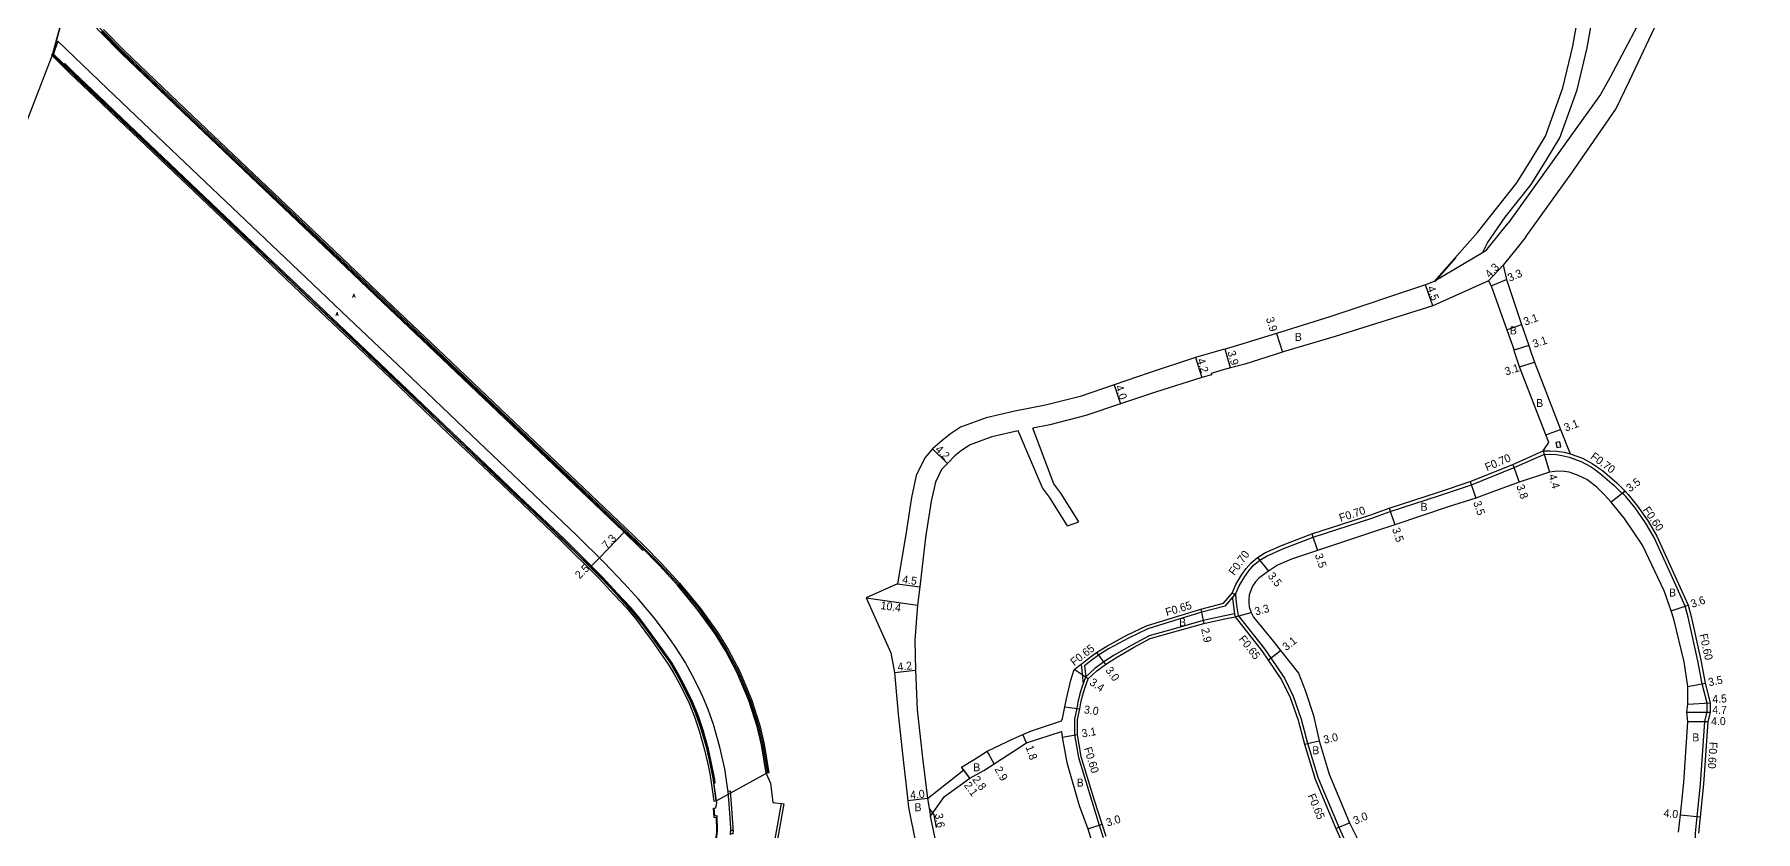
# Model space of a CAD drawing. Header units: metres. Extents: x -16001 to -12000, y -96000 to -93000.
# Drawn here: x -12520.2 to -12176.1, y -94542.6 to -94383.3 of the extents above; entities that cross this region are included whole.
import ezdxf

# ---------------------------------------------------------------- set-up
doc = ezdxf.new("R2010")
doc.units = ezdxf.units.M
doc.header["$LTSCALE"] = 2.5
for name, color, linetype in [('側溝・桝', 7, 'Continuous'), ('幅員', 7, 'Continuous'), ('歩道・分離帯・安全施設', 7, 'Continuous'), ('舗装', 7, 'Continuous'), ('道路', 7, 'Continuous')]:
    doc.layers.add(name, color=color, linetype=linetype)
doc.styles.get("Standard").update_dxf_attribs({"font": ''})
doc.styles.add('YOKO_DECO', font='txt.shx', dxfattribs={"bigfont": 'extfont.shx'})
doc.styles.get('Standard').set_extended_font_data('@MS PGothic')

msp = doc.modelspace()

# ---------------------------------------------------------------- linework, layer by layer
at = {"layer": '側溝・桝'}
for points in [[(-12511.03, -94378.2), (-12511.2, -94378.34), (-12511.04, -94378.52), (-12506.98, -94382.83), (-12502.84, -94387.03), (-12490.49, -94398.86), (-12475.6, -94412.97), (-12462.32, -94425.61), (-12450.58, -94436.79), (-12440.06, -94446.8), (-12413.64, -94471.94), (-12402.58, -94482.48), (-12399.01, -94485.93), (-12398.61, -94486.33), (-12398.45, -94486.18)], [(-12384.31, -94532.86), (-12384.09, -94532.83), (-12384.17, -94532.2), (-12384.43, -94530.85), (-12384.89, -94528.67), (-12385.46, -94526.11), (-12386.52, -94522.34), (-12387.46, -94519.51), (-12388.55, -94516.77), (-12390.29, -94513.23), (-12391.65, -94510.8), (-12392.72, -94508.92), (-12395.75, -94504.6), (-12399.08, -94500.06), (-12401.05, -94497.73), (-12403.66, -94494.97), (-12406.58, -94491.78), (-12414.31, -94484.11), (-12423.33, -94475.52), (-12428.58, -94470.52), (-12436.77, -94462.77), (-12449.79, -94450.3), (-12464.9, -94435.99), (-12477.95, -94423.56), (-12504.1, -94398.67), (-12506.05, -94396.83), (-12512.38, -94390.79), (-12514.12, -94389.08), (-12514.28, -94389.24)], [(-12280.73, -94494.94), (-12280.07, -94495.16), (-12279.35, -94493.5), (-12278.22, -94491.59), (-12277.41, -94490.46), (-12276.43, -94489.37), (-12275.22, -94488.36), (-12273.88, -94487.51), (-12270.59, -94486.08), (-12264.54, -94483.77), (-12252.81, -94479.93), (-12249.11, -94478.62), (-12239.46, -94475.5), (-12232.89, -94473.26), (-12224.31, -94469.84), (-12218.4, -94467.21), (-12217.2, -94467.16), (-12215.91, -94467.22), (-12214.46, -94467.47), (-12213.32, -94467.75), (-12210.95, -94468.6), (-12209.1, -94469.59), (-12208.3, -94470.16), (-12207.15, -94471), (-12204.32, -94473.4), (-12202.73, -94475.02), (-12202.65, -94474.95), (-12202.18, -94474.58)], [(-12218.56, -94466.51), (-12217.2, -94466.46), (-12215.84, -94466.53), (-12214.32, -94466.78), (-12213.12, -94467.08)], [(-12188.94, -94564.54), (-12186.12, -94559.6), (-12186.87, -94556.8), (-12187.25, -94553.88), (-12187.46, -94552.16), (-12188.09, -94547.41), (-12188.06, -94542.89), (-12187.72, -94539.58), (-12187.07, -94533.09), (-12186.2, -94520.56), (-12185.73, -94518.63), (-12185.75, -94516.93), (-12186.75, -94513.04), (-12187.6, -94508.48), (-12189.53, -94499.71), (-12190.13, -94497.54), (-12192.03, -94493.33), (-12196.33, -94483.8), (-12198.09, -94480.88), (-12200.14, -94477.91), (-12201.99, -94475.63), (-12202.65, -94474.95)], [(-12282.12, -94497.51), (-12286.78, -94498.76), (-12292.28, -94500.39), (-12297.59, -94502.05), (-12301.47, -94503.92), (-12305.45, -94506.08), (-12307.47, -94507.3), (-12308.71, -94508.23), (-12310.25, -94509.43)], [(-12282.12, -94497.51), (-12280.18, -94495.29), (-12280.11, -94495.14)], [(-12280.67, -94495.85), (-12280.67, -94495.92), (-12280.66, -94496.04), (-12280.49, -94497.53), (-12280.23, -94499.05), (-12280.12, -94499.65)], [(-12280.07, -94495.16), (-12280.01, -94495.98), (-12279.84, -94497.43), (-12279.51, -94499.37), (-12274.28, -94506.06), (-12272.96, -94507.99), (-12270.26, -94511.94), (-12268.56, -94515.55), (-12266.92, -94520.1), (-12265.64, -94524.93), (-12263.53, -94531.92), (-12259.42, -94541.72), (-12257.49, -94545.95), (-12257.22, -94546.53), (-12254.84, -94546.65), (-12254.87, -94547.3), (-12257.65, -94547.16)], [(-12280.23, -94499.05), (-12282.51, -94499.54), (-12286.5, -94500.39), (-12292.54, -94502.12), (-12297.34, -94503.46), (-12300.76, -94505.3), (-12304.29, -94507.36), (-12306.38, -94508.67), (-12308.17, -94509.97), (-12310.02, -94511.73), (-12310.51, -94513.06), (-12310.69, -94513.54), (-12311.24, -94515.33), (-12311.56, -94516.73), (-12311.8, -94517.91), (-12312.27, -94520.14), (-12312.24, -94523.22), (-12311.47, -94527.76), (-12308.81, -94536.53), (-12307.32, -94541.3), (-12306.51, -94543.76)], [(-12310.94, -94509.14), (-12310.51, -94513.06)], [(-12310.25, -94509.43), (-12310.01, -94511.71)], [(-12380.51, -94542.34), (-12380.5, -94541.81), (-12380.73, -94537.97), (-12381.03, -94534.54), (-12381.48, -94534.6)], [(-12370.9, -94536.98), (-12372.7, -94547.03), (-12373.01, -94553.21), (-12373.38, -94561.72), (-12373.48, -94570.08), (-12373.48, -94576.21), (-12372.63, -94584.47), (-12372.35, -94586.72), (-12372, -94588.72), (-12371.35, -94591.88)]]:
    msp.add_lwpolyline(points, dxfattribs=at)
for points in [[(-12215.03, -94465.67), (-12215.23, -94464.69), (-12216.01, -94464.85), (-12215.81, -94465.83)], [(-12380.51, -94542.34), (-12380.54, -94543.04), (-12381.02, -94543.02), (-12380.99, -94542.33)]]:
    msp.add_lwpolyline(points, close=True, dxfattribs=at)
at = {"layer": '幅員'}
for points in [[(-12229.5, -94432.49), (-12226.55, -94429.36)], [(-12228.92, -94433.52), (-12225.88, -94432.25)], [(-12240.6, -94437.54), (-12242.07, -94433.29)], [(-12271.83, -94443.03), (-12270.65, -94446.75)], [(-12225.79, -94442.3), (-12222.86, -94441.26)], [(-12281.05, -94449.89), (-12282.13, -94446.14)], [(-12221.42, -94445.43), (-12224.37, -94446.38)], [(-12288.03, -94447.83), (-12286.78, -94451.84)], [(-12223.25, -94449.71), (-12220.3, -94448.75)], [(-12304.35, -94453.31), (-12303.07, -94457.1)], [(-12218.01, -94463.29), (-12215.1, -94462.2)], [(-12340.66, -94466.07), (-12337.67, -94469.02)], [(-12218.56, -94466.51), (-12217.28, -94470.72)], [(-12224.58, -94469.19), (-12223.34, -94472.78)], [(-12233.13, -94472.61), (-12232, -94475.92)], [(-12202.18, -94474.58), (-12204.93, -94476.75)], [(-12249.34, -94477.95), (-12248.22, -94481.27)], [(-12407.25, -94487.86), (-12402.16, -94482.59)], [(-12264.77, -94483.11), (-12263.67, -94486.43)], [(-12407.25, -94487.86), (-12409.04, -94489.67)], [(-12275.63, -94487.79), (-12273.46, -94490.54)], [(-12347.66, -94493.04), (-12343.2, -94493.67)], [(-12353.93, -94495.85), (-12343.63, -94497.31)], [(-12286.96, -94498.14), (-12286.36, -94500.97)], [(-12192.97, -94498.5), (-12189.56, -94497.34)], [(-12280.12, -94499.65), (-12276.93, -94498.82)], [(-12307.84, -94506.77), (-12306.05, -94509.17)], [(-12273.5, -94508.36), (-12271.07, -94506.43)], [(-12348.22, -94510.82), (-12344.05, -94510.32)], [(-12309.51, -94512.07), (-12312.33, -94510.17)], [(-12189.59, -94513.62), (-12186.17, -94512.91)], [(-12314.18, -94517.63), (-12311.21, -94518.03)], [(-12189.83, -94518.7), (-12185.13, -94518.7)], [(-12189.64, -94517.12), (-12185.15, -94516.85)], [(-12185.61, -94520.65), (-12189.61, -94520.66)], [(-12321.82, -94524.84), (-12322.57, -94523.21)], [(-12314.69, -94523.72), (-12311.64, -94523.16)], [(-12266.26, -94525.11), (-12263.34, -94524.45)], [(-12328.31, -94529.08), (-12329.71, -94526.54)], [(-12333.15, -94531.94), (-12334.82, -94529.69)], [(-12333.15, -94531.94), (-12334.4, -94530.26)], [(-12341.62, -94535.98), (-12345.59, -94536.42)], [(-12341.62, -94535.98), (-12341.01, -94539.52)], [(-12341.28, -94537.97), (-12340.37, -94539.23), (-12339.94, -94541.75)], [(-12191.11, -94539.24), (-12187.13, -94539.64)], [(-12309.61, -94542.01), (-12306.75, -94541.12)], [(-12260.01, -94541.98), (-12257.25, -94540.82)]]:
    msp.add_lwpolyline(points, dxfattribs=at)
at = {"layer": '歩道・分離帯・安全施設'}
for points in [[(-12513.17, -94375.38), (-12510.68, -94378.18), (-12506.63, -94382.48), (-12502.5, -94386.68), (-12490.15, -94398.5), (-12475.26, -94412.61), (-12461.98, -94425.25), (-12450.24, -94436.44), (-12439.72, -94446.44), (-12413.3, -94471.59), (-12402.24, -94482.13), (-12398.66, -94485.58), (-12395.06, -94489.23), (-12391.43, -94493.15), (-12387.26, -94498.2), (-12383.87, -94502.91), (-12381.74, -94506.37), (-12379.49, -94510.59), (-12377.13, -94516.3), (-12375.45, -94521.5), (-12374.57, -94525.21), (-12373.64, -94530.87)], [(-12381.02, -94543.22), (-12380.98, -94541.81), (-12381.21, -94538), (-12381.48, -94534.6), (-12381.54, -94534.26), (-12382.19, -94530.04), (-12383.16, -94525.74), (-12384.44, -94521.19), (-12385.51, -94518.21), (-12386.28, -94516.28), (-12387.16, -94514.33), (-12388.64, -94511.46), (-12390.11, -94508.76), (-12391.97, -94505.82), (-12393.81, -94503.16), (-12396.29, -94499.88), (-12399.45, -94496.14), (-12402.36, -94492.94), (-12406.32, -94488.78), (-12411.74, -94483.43), (-12423.08, -94472.64), (-12434.21, -94462.05), (-12446.27, -94450.53), (-12457.4, -94439.97), (-12468.74, -94429.19), (-12482.03, -94416.56), (-12494.17, -94404.98), (-12505.66, -94394.06), (-12515.5, -94384.59), (-12516.4, -94387.15)], [(-12381.48, -94534.6), (-12381.54, -94534.26), (-12382.19, -94530.04), (-12383.16, -94525.74), (-12384.44, -94521.19), (-12385.51, -94518.21), (-12386.28, -94516.28), (-12387.16, -94514.33), (-12388.64, -94511.46), (-12390.11, -94508.76), (-12391.97, -94505.82), (-12393.81, -94503.16), (-12396.29, -94499.88), (-12399.45, -94496.14), (-12402.36, -94492.94), (-12406.32, -94488.78), (-12411.74, -94483.43), (-12423.08, -94472.64), (-12434.21, -94462.05), (-12446.27, -94450.53), (-12457.4, -94439.97), (-12468.74, -94429.19), (-12482.03, -94416.56), (-12494.17, -94404.98), (-12505.66, -94394.06), (-12515.5, -94384.59), (-12516.4, -94387.15)], [(-12381.02, -94543.22), (-12380.98, -94541.81), (-12381.21, -94538), (-12381.48, -94534.6), (-12381.54, -94534.26), (-12382.19, -94530.04), (-12383.16, -94525.74), (-12384.44, -94521.19), (-12385.51, -94518.21), (-12386.28, -94516.28), (-12387.16, -94514.33), (-12388.64, -94511.46), (-12390.11, -94508.76), (-12391.97, -94505.82), (-12393.81, -94503.16), (-12396.29, -94499.88), (-12399.45, -94496.14), (-12402.36, -94492.94), (-12406.32, -94488.78), (-12411.74, -94483.43), (-12423.08, -94472.64), (-12434.21, -94462.05), (-12446.27, -94450.53), (-12457.4, -94439.97), (-12468.74, -94429.19), (-12482.03, -94416.56), (-12494.17, -94404.98), (-12505.66, -94394.06), (-12515.5, -94384.59), (-12516.4, -94387.15)], [(-12516.56, -94387.26), (-12511.93, -94391.78), (-12497.45, -94405.55), (-12477.15, -94424.87), (-12468.46, -94433.07), (-12445.36, -94455.06), (-12426.51, -94473.04), (-12417.78, -94481.3), (-12413.53, -94485.33), (-12411.66, -94487.14), (-12407.28, -94491.56), (-12404.98, -94493.96), (-12400.98, -94498.41), (-12398.58, -94501.25), (-12393.1, -94508.86), (-12391.11, -94512.4), (-12388.87, -94516.86), (-12388.01, -94518.98), (-12386.99, -94521.96), (-12385.99, -94525.41), (-12385.27, -94528.33), (-12384.56, -94531.93), (-12383.94, -94536.45)], [(-12236, -94427.86), (-12240.28, -94432.71)], [(-12384.35, -94538), (-12384.24, -94539.43), (-12383.79, -94539.36), (-12383.68, -94542.46), (-12384.01, -94545.37), (-12386.59, -94557.36), (-12387.14, -94570.42)]]:
    msp.add_lwpolyline(points, dxfattribs=at)
at = {"layer": '舗装'}
for points in [[(-12513.38, -94375.55), (-12516.5, -94387.05)], [(-12230.7, -94426.94), (-12240.36, -94432.64)], [(-12373.91, -94530.95), (-12383.82, -94536.43)]]:
    msp.add_lwpolyline(points, dxfattribs=at)
at = {"layer": '道路'}
for points in [[(-12226.14, -94419.8), (-12220.96, -94413.27), (-12217.86, -94408.32), (-12215.19, -94403.95), (-12211.77, -94394.31), (-12209.76, -94385.96), (-12208.07, -94376.5), (-12207.17, -94368.14), (-12206.71, -94357.82), (-12206.87, -94339.05), (-12207.11, -94328.94), (-12207.1, -94324.23), (-12206.82, -94320.07), (-12206.57, -94317.1), (-12204.39, -94307.51), (-12199.99, -94288.96), (-12197.16, -94273.63), (-12195.77, -94264.84), (-12195.52, -94255.63), (-12196.75, -94246.07), (-12196.83, -94245.75), (-12199.19, -94235.7), (-12205.5, -94211.65), (-12208.61, -94200)], [(-12125.24, -94200), (-12127.68, -94208.38), (-12129.01, -94221.1), (-12131.52, -94238.23), (-12134.67, -94252.31), (-12138.44, -94261.94), (-12143.35, -94273.63), (-12149.06, -94283.78), (-12159.05, -94300.79), (-12169.19, -94318.76), (-12179.52, -94339.5), (-12189.16, -94360.39), (-12196.77, -94375.91), (-12205.21, -94391.91), (-12207.08, -94395.27), (-12216.41, -94408.27), (-12225.56, -94420.99)], [(-12204.03, -94398.21), (-12201.27, -94392.52), (-12194.1, -94377.27), (-12186.45, -94361.67), (-12176.82, -94340.8), (-12166.54, -94320.17), (-12156.45, -94302.28), (-12146.46, -94285.29), (-12140.65, -94274.95), (-12135.66, -94263.07), (-12131.79, -94253.19), (-12128.57, -94238.78), (-12126.03, -94221.47), (-12124.72, -94208.96), (-12122.11, -94200)], [(-12240.36, -94432.64), (-12231.69, -94422.83), (-12223.83, -94412.92), (-12220.73, -94407.97), (-12218.06, -94403.6), (-12214.64, -94393.96), (-12212.62, -94385.62), (-12210.94, -94376.16), (-12210.03, -94367.79), (-12209.58, -94357.48), (-12209.74, -94338.71), (-12209.98, -94328.59), (-12209.97, -94323.88), (-12209.69, -94319.73), (-12209.63, -94318.99), (-12210.76, -94313.54), (-12212.02, -94310.54), (-12212.97, -94309.42), (-12214.64, -94308.93)], [(-12506.82, -94382.67), (-12502.69, -94386.88), (-12490.34, -94398.7), (-12475.45, -94412.81), (-12462.17, -94425.45), (-12450.43, -94436.64), (-12439.91, -94446.64), (-12413.49, -94471.78), (-12402.43, -94482.32), (-12398.85, -94485.77), (-12395.25, -94489.42), (-12391.64, -94493.33), (-12387.48, -94498.37), (-12384.1, -94503.06), (-12381.98, -94506.51), (-12379.74, -94510.7), (-12377.38, -94516.4), (-12375.72, -94521.58), (-12374.84, -94525.27), (-12373.91, -94530.95), (-12383.82, -94536.43), (-12384.4, -94532.24), (-12384.65, -94530.89), (-12385.11, -94528.72), (-12385.68, -94526.17), (-12386.74, -94522.4), (-12387.68, -94519.59), (-12388.76, -94516.87), (-12390.49, -94513.34), (-12391.85, -94510.91), (-12392.92, -94509.04), (-12395.94, -94504.73), (-12399.26, -94500.2), (-12401.22, -94497.88), (-12403.83, -94495.12), (-12406.74, -94491.94), (-12414.47, -94484.28), (-12423.49, -94475.69), (-12428.73, -94470.69), (-12436.93, -94462.93), (-12449.95, -94450.46), (-12465.06, -94436.16), (-12478.11, -94423.72), (-12504.26, -94398.84), (-12506.21, -94397), (-12512.54, -94390.96), (-12516.5, -94387.05), (-12513.38, -94375.55)], [(-12506.41, -94382.28), (-12502.29, -94386.47), (-12489.95, -94398.29), (-12475.06, -94412.4), (-12461.77, -94425.04), (-12450.04, -94436.22), (-12439.51, -94446.23), (-12413.1, -94471.37), (-12402.03, -94481.91), (-12398.45, -94485.36), (-12394.84, -94489.03), (-12391.2, -94492.95), (-12387.03, -94498.02), (-12383.62, -94502.74), (-12381.48, -94506.22), (-12379.22, -94510.46), (-12376.85, -94516.2), (-12375.16, -94521.42), (-12374.28, -94525.15), (-12373.34, -94530.85), (-12373.91, -94530.95), (-12374.84, -94525.27), (-12375.72, -94521.58), (-12377.38, -94516.4), (-12379.74, -94510.7), (-12381.98, -94506.51), (-12384.1, -94503.06), (-12387.48, -94498.37), (-12391.64, -94493.33), (-12395.25, -94489.42), (-12398.85, -94485.77), (-12402.43, -94482.32), (-12413.49, -94471.78), (-12439.91, -94446.64), (-12450.43, -94436.64), (-12462.17, -94425.45), (-12475.45, -94412.81), (-12490.34, -94398.7), (-12502.69, -94386.88), (-12506.82, -94382.67)], [(-12506.82, -94382.67), (-12502.69, -94386.88), (-12490.34, -94398.7), (-12475.45, -94412.81), (-12462.17, -94425.45), (-12450.43, -94436.64), (-12439.91, -94446.64), (-12413.49, -94471.78), (-12402.43, -94482.32), (-12398.85, -94485.77), (-12395.25, -94489.42), (-12391.64, -94493.33), (-12387.48, -94498.37), (-12384.1, -94503.06), (-12381.98, -94506.51), (-12379.74, -94510.7), (-12377.38, -94516.4), (-12375.72, -94521.58), (-12374.84, -94525.27), (-12373.91, -94530.95), (-12373.04, -94532.92), (-12372.56, -94536.75), (-12370.37, -94537.05), (-12372.17, -94547.09)], [(-12516.5, -94387.05), (-12525.36, -94410.03), (-12532.21, -94431.1), (-12534.41, -94435.21), (-12541.3, -94446.71)], [(-12384.31, -94539.78), (-12384.46, -94537.92), (-12383.93, -94537.82), (-12383.76, -94536.85), (-12383.82, -94536.43), (-12384.4, -94532.24), (-12384.65, -94530.89), (-12385.11, -94528.72), (-12385.68, -94526.17), (-12386.74, -94522.4), (-12387.68, -94519.59), (-12388.76, -94516.87), (-12390.49, -94513.34), (-12391.85, -94510.91), (-12392.92, -94509.04), (-12395.94, -94504.73), (-12399.26, -94500.2), (-12401.22, -94497.88), (-12403.83, -94495.12), (-12406.74, -94491.94), (-12414.47, -94484.28), (-12423.49, -94475.69), (-12428.73, -94470.69), (-12436.93, -94462.93), (-12449.95, -94450.46), (-12465.06, -94436.16), (-12478.11, -94423.72), (-12504.26, -94398.84), (-12506.21, -94397), (-12512.54, -94390.96), (-12516.5, -94387.05)], [(-12221.98, -94423.73), (-12212.78, -94410.93), (-12204.03, -94398.21)], [(-12230.7, -94426.94), (-12229.67, -94424.93), (-12226.14, -94419.8)], [(-12230.04, -94426.53), (-12227, -94422.77), (-12225.56, -94420.99)], [(-12221.98, -94423.73), (-12223.5, -94425.6), (-12226.55, -94429.36)], [(-12230.04, -94426.53), (-12230.7, -94426.94)], [(-12226.55, -94429.36), (-12225.88, -94432.25), (-12222.86, -94441.26), (-12221.42, -94445.43)], [(-12240.36, -94432.64), (-12242.07, -94433.29), (-12261.2, -94439.69), (-12271.83, -94443.03), (-12279.45, -94445.37), (-12282.13, -94446.14), (-12282.5, -94446.25)], [(-12229.5, -94432.49), (-12240.6, -94437.54), (-12260.16, -94443.64), (-12270.51, -94446.71)], [(-12229.5, -94432.49), (-12228.92, -94433.52), (-12225.78, -94442.3), (-12224.37, -94446.38)], [(-12229.49, -94432.52), (-12229.5, -94432.49)], [(-12284.11, -94446.71), (-12288.03, -94447.83), (-12297.29, -94450.93), (-12304.35, -94453.31), (-12311.14, -94455.6), (-12318.04, -94457.38), (-12324.15, -94458.55), (-12329.94, -94459.87), (-12335.04, -94461.74), (-12337.01, -94463.06), (-12338.8, -94464.47), (-12340.66, -94466.07), (-12342.16, -94467.87), (-12343.88, -94471.44), (-12344.84, -94475.8), (-12345.99, -94483.24), (-12347.66, -94493.04), (-12353.93, -94495.85), (-12348.95, -94506.84), (-12348.22, -94510.82), (-12347.5, -94519.09), (-12346.49, -94528.22), (-12345.59, -94536.42), (-12345.42, -94537.8), (-12343.96, -94545.01)], [(-12323.51, -94462.51), (-12328.8, -94463.71), (-12333.14, -94465.31), (-12334.86, -94466.42), (-12336.19, -94467.52), (-12337.67, -94469.02), (-12338.84, -94470.2), (-12340.07, -94472.76), (-12340.91, -94476.54), (-12342.03, -94483.82), (-12343.2, -94493.67), (-12343.63, -94497.31), (-12344.18, -94504.32), (-12344.05, -94510.32), (-12343.72, -94518.23), (-12342.63, -94527.83), (-12341.62, -94535.98), (-12334.4, -94530.26), (-12334.82, -94529.69), (-12332.34, -94528.18), (-12329.71, -94526.54), (-12324.38, -94524), (-12322.57, -94523.21), (-12320.82, -94522.47), (-12314.82, -94520.47), (-12314.67, -94519.99), (-12314.18, -94517.63), (-12313.86, -94516.06), (-12312.95, -94512.34), (-12312.33, -94510.17), (-12310.94, -94509.14), (-12310.68, -94508.94), (-12309.1, -94507.72), (-12307.84, -94506.77), (-12305.78, -94505.52), (-12301.77, -94503.34), (-12297.83, -94501.45), (-12292.47, -94499.77), (-12286.96, -94498.14), (-12282.48, -94496.94), (-12280.73, -94494.94), (-12279.97, -94493.19), (-12278.81, -94491.21), (-12277.95, -94490.02), (-12276.92, -94488.87), (-12275.63, -94487.79), (-12274.2, -94486.89), (-12270.86, -94485.43), (-12264.77, -94483.11), (-12253.03, -94479.27), (-12249.34, -94477.95), (-12239.68, -94474.84), (-12233.13, -94472.61), (-12224.58, -94469.19), (-12218.56, -94466.51), (-12217.44, -94464.85), (-12218.01, -94463.29), (-12223.25, -94449.71), (-12224.26, -94446.71)], [(-12270.51, -94446.71), (-12270.65, -94446.75), (-12278.19, -94449.17), (-12281.05, -94449.89), (-12282.51, -94450.31), (-12284.94, -94451.01), (-12284.86, -94451.29), (-12286.78, -94451.84), (-12296.06, -94454.73), (-12303.07, -94457.1), (-12310, -94459.44), (-12317.17, -94461.29), (-12320.58, -94461.94)], [(-12282.5, -94446.25), (-12284.11, -94446.71)], [(-12224.26, -94446.71), (-12224.37, -94446.38)], [(-12221.42, -94445.43), (-12220.99, -94446.71)], [(-12220.99, -94446.71), (-12220.3, -94448.75), (-12215.1, -94462.2), (-12213.12, -94467.08), (-12210.67, -94467.96), (-12208.73, -94468.99), (-12207.89, -94469.59), (-12206.71, -94470.45), (-12203.84, -94472.89), (-12202.18, -94474.58), (-12201.54, -94475.23), (-12199.66, -94477.55), (-12197.58, -94480.56), (-12195.8, -94483.52), (-12191.49, -94493.08), (-12189.56, -94497.34), (-12188.95, -94499.57), (-12187.01, -94508.36), (-12186.17, -94512.91), (-12185.15, -94516.85), (-12185.13, -94518.7), (-12185.61, -94520.65), (-12186.47, -94533.14), (-12187.13, -94539.64), (-12187.46, -94542.92)], [(-12313.66, -94481.47), (-12317.27, -94475.78), (-12318.68, -94473.88), (-12323.51, -94462.51)], [(-12311.38, -94480.66), (-12315, -94474.97), (-12316.4, -94473.07), (-12320.58, -94461.94)], [(-12191.46, -94542.71), (-12191.11, -94539.24), (-12190.45, -94532.79), (-12189.61, -94520.66), (-12189.83, -94518.7), (-12189.64, -94517.12), (-12189.59, -94513.62), (-12190.37, -94508.63), (-12192.42, -94500.11), (-12192.97, -94498.5), (-12194.34, -94494.49), (-12198.68, -94485.35), (-12202.29, -94480), (-12204.93, -94476.75), (-12206.25, -94475.26), (-12207.84, -94473.76), (-12209.81, -94472.19), (-12211.67, -94471.32), (-12213.35, -94470.75), (-12214.26, -94470.61), (-12215.71, -94470.56), (-12217.28, -94470.72), (-12223.34, -94472.78), (-12228.79, -94474.74), (-12232, -94475.92), (-12237.54, -94477.69), (-12248.22, -94481.27), (-12251.89, -94482.51), (-12263.67, -94486.43), (-12268.83, -94488.15), (-12271.69, -94489.33), (-12273.46, -94490.54), (-12275.38, -94491.93), (-12276.05, -94492.69), (-12276.67, -94493.55), (-12277.02, -94494.4), (-12277.3, -94495.27), (-12277.42, -94496.2), (-12277.38, -94496.86), (-12277.3, -94497.66), (-12276.93, -94498.82), (-12276.43, -94499.71), (-12272.81, -94504.23), (-12271.07, -94506.43), (-12267.49, -94510.93), (-12266.06, -94514.51), (-12264.47, -94519.38), (-12263.34, -94524.45), (-12261.32, -94531.13), (-12257.25, -94540.82), (-12255.67, -94544.02)], [(-12313.66, -94481.47), (-12311.38, -94480.66)], [(-12305.95, -94543.55), (-12306.75, -94541.12), (-12308.24, -94536.35), (-12310.89, -94527.62), (-12311.64, -94523.16), (-12311.67, -94520.2), (-12311.21, -94518.03), (-12310.98, -94516.85), (-12310.66, -94515.48), (-12310.12, -94513.73), (-12309.51, -94512.07), (-12307.78, -94510.44), (-12306.05, -94509.17), (-12303.98, -94507.87), (-12300.46, -94505.83), (-12297.12, -94504.01), (-12292.38, -94502.69), (-12286.36, -94500.97), (-12282.5, -94500.15), (-12280.12, -94499.65), (-12274.81, -94506.44), (-12273.5, -94508.36), (-12270.83, -94512.26), (-12269.16, -94515.8), (-12267.54, -94520.3), (-12266.26, -94525.11), (-12264.14, -94532.14), (-12260.01, -94541.98), (-12258.08, -94546.22)], [(-12307.59, -94553.73), (-12315.15, -94556.86), (-12326.32, -94560.84), (-12333.01, -94563.1), (-12335.3, -94563.87), (-12340.03, -94544.25), (-12341.01, -94539.52), (-12338.26, -94535.59), (-12333.15, -94531.94), (-12330.41, -94530.37), (-12328.31, -94529.08), (-12321.82, -94524.84), (-12314.88, -94522.62), (-12314.69, -94523.72), (-12313.76, -94528.78), (-12311.33, -94537.41), (-12309.61, -94542.01), (-12306.61, -94551.76)], [(-12384.31, -94539.78), (-12383.87, -94539.73), (-12383.86, -94542.64), (-12384.13, -94545.36), (-12385.09, -94549.82)]]:
    msp.add_lwpolyline(points, dxfattribs=at)
msp.add_lwpolyline([(-12383.82, -94536.43), (-12384.4, -94532.24), (-12384.65, -94530.89), (-12385.11, -94528.72), (-12385.68, -94526.17), (-12386.8, -94522.33), (-12387.68, -94519.59), (-12388.76, -94516.87), (-12390.49, -94513.34), (-12391.85, -94510.91), (-12392.92, -94509.04), (-12395.94, -94504.73), (-12399.26, -94500.2), (-12401.22, -94497.88), (-12403.83, -94495.12), (-12406.74, -94491.94), (-12414.47, -94484.28), (-12423.49, -94475.69), (-12428.73, -94470.69), (-12436.93, -94462.93), (-12449.95, -94450.46), (-12465.06, -94436.16), (-12478.11, -94423.72), (-12504.26, -94398.84), (-12506.21, -94397), (-12512.54, -94390.96), (-12516.5, -94387.05), (-12516.81, -94387.36), (-12513.08, -94391.04), (-12506.75, -94397.08), (-12504.8, -94398.92), (-12478.65, -94423.8), (-12465.6, -94436.24), (-12450.49, -94450.54), (-12437.47, -94463.01), (-12429.28, -94470.76), (-12424.03, -94475.77), (-12415.01, -94484.36), (-12407.28, -94492.02), (-12404.37, -94495.2), (-12401.77, -94497.96), (-12399.8, -94500.28), (-12396.48, -94504.81), (-12393.46, -94509.12), (-12392.39, -94510.99), (-12391.03, -94513.42), (-12389.3, -94516.95), (-12388.22, -94519.66), (-12387.29, -94522.48), (-12386.22, -94526.24), (-12385.65, -94528.8), (-12385.19, -94530.97), (-12384.94, -94532.32), (-12384.36, -94536.5)], close=True, dxfattribs=at)

# ---------------------------------------------------------------- texts
at = {"layer": '側溝・桝'}
for s, rotation, p in [('F0.70', 23.0352, (-12229.78, -94470.58)), ('F0.70', 323.734, (-12209.22, -94467.94)), ('F0.70', 18.0984, (-12259.03, -94480.7)), ('F0.60', 304.574, (-12198.69, -94478.3)), ('F0.70', 54.3454, (-12280.28, -94491.51)), ('F0.65', 16.5125, (-12293.8, -94499.55)), ('F0.65', 37.7906, (-12312.31, -94509.56)), ('F0.65', 308.0483, (-12279.51, -94504.15)), ('F0.60', 282.4181, (-12187.29, -94503.22)), ('F0.60', 286.8913, (-12310.39, -94525.94)), ('F0.60', 266.0599, (-12185.27, -94524.62)), ('F0.65', 292.7755, (-12265.67, -94535.4))]:
    msp.add_text(s, height=1.6, rotation=rotation, dxfattribs=at).set_placement(p)
at = {"layer": '幅員'}
for s, rotation, p in [('4.3', 46.5901, (-12229.2, -94432.02)), ('3.3', 23, (-12225.25, -94432.72)), ('4.5', 289.0831, (-12241.77, -94433.87)), ('3.9', 287.5822, (-12274, -94440.04)), ('3.1', 20, (-12222.11, -94441.49)), ('3.9', 286.0055, (-12281.7, -94446.72)), ('3.1', 17.9629, (-12220.36, -94445.93)), ('4.2', 287.2923, (-12287.78, -94448.28)), ('3.1', 18.0451, (-12225.93, -94451.44)), ('4.0', 288.6583, (-12304.13, -94453.66)), ('3.1', 20.425, (-12214.02, -94462.66)), ('4.2', 315.3756, (-12340.23, -94466.35)), ('3.8', 289.1386, (-12223.93, -94473.52)), ('4.4', 286.8606, (-12217.5, -94471.41)), ('3.5', 38.3084, (-12201.17, -94474.8)), ('3.5', 288.8233, (-12232.55, -94476.79)), ('7.3', 46, (-12405.75, -94486.22)), ('3.5', 288.5174, (-12248.78, -94482.14)), ('3.5', 288.4785, (-12264.22, -94487.3)), ('2.5', 45, (-12411.17, -94492.19)), ('4.5', 351.9663, (-12346.76, -94492.92)), ('3.5', 308.3025, (-12273.69, -94491.54)), ('10.4', 351.9576, (-12351.09, -94498.11)), ('3.3', 14.5533, (-12276, -94499.4)), ('3.6', 18.9267, (-12188.73, -94497.9)), ('2.9', 281.9751, (-12286.94, -94502.07)), ('3.1', 38.3812, (-12269.9, -94506.53)), ('4.2', 6.8834, (-12347.54, -94510.49)), ('3.4', 325.9712, (-12309.38, -94513.12)), ('3.0', 306.6949, (-12306.15, -94510.37)), ('3.5', 11.7717, (-12185.37, -94513.56)), ('4.5', 3.4407, (-12184.68, -94516.92)), ('3.0', 352.3839, (-12310.42, -94518.94)), ('3.1', 10.2853, (-12310.66, -94523.8)), ('4.0', 0.1791, (-12184.96, -94521.32)), ('1.8', 287.8811, (-12322.04, -94525.66)), ('3.0', 12.6041, (-12262.28, -94525.04)), ('2.1', 306.5299, (-12334.43, -94533.36)), ('2.8', 306.5299, (-12332.76, -94532.2)), ('2.9', 298.8151, (-12328.29, -94530.1)), ('4.0', 6.3913, (-12345.03, -94536.11)), ('3.6', 279.663, (-12340.19, -94539.08)), ('3.0', 17.405, (-12305.65, -94541.61)), ('3.0', 22.7828, (-12256.11, -94541.21)), ('4.0', 354.2145, (-12194.53, -94539.64))]:
    msp.add_text(s, height=1.6, rotation=rotation, dxfattribs=at).set_placement(p)
msp.add_text('4.7', height=1.6, dxfattribs=at).set_placement((-12184.73, -94519.07))
at = {"layer": '舗装', "style": 'YOKO_DECO'}
for p in [(-12456.64, -94435.84, 209.19), (-12459.99, -94439.49, 209.2)]:
    msp.add_text('A', height=0.75, dxfattribs=at).set_placement(p)
at = {"layer": '舗装'}
for p in [(-12268.19, -94444.51), (-12225.21, -94443.23), (-12219.94, -94457.73), (-12243.07, -94478.48), (-12193.38, -94495.61), (-12291.35, -94501.54), (-12264.7, -94527.14), (-12188.72, -94524.57), (-12332.49, -94530.54), (-12311.81, -94533.6), (-12344.24, -94538.52)]:
    msp.add_text('B', height=1.6, dxfattribs=at).set_placement(p)

doc.saveas('drawing.dxf')
